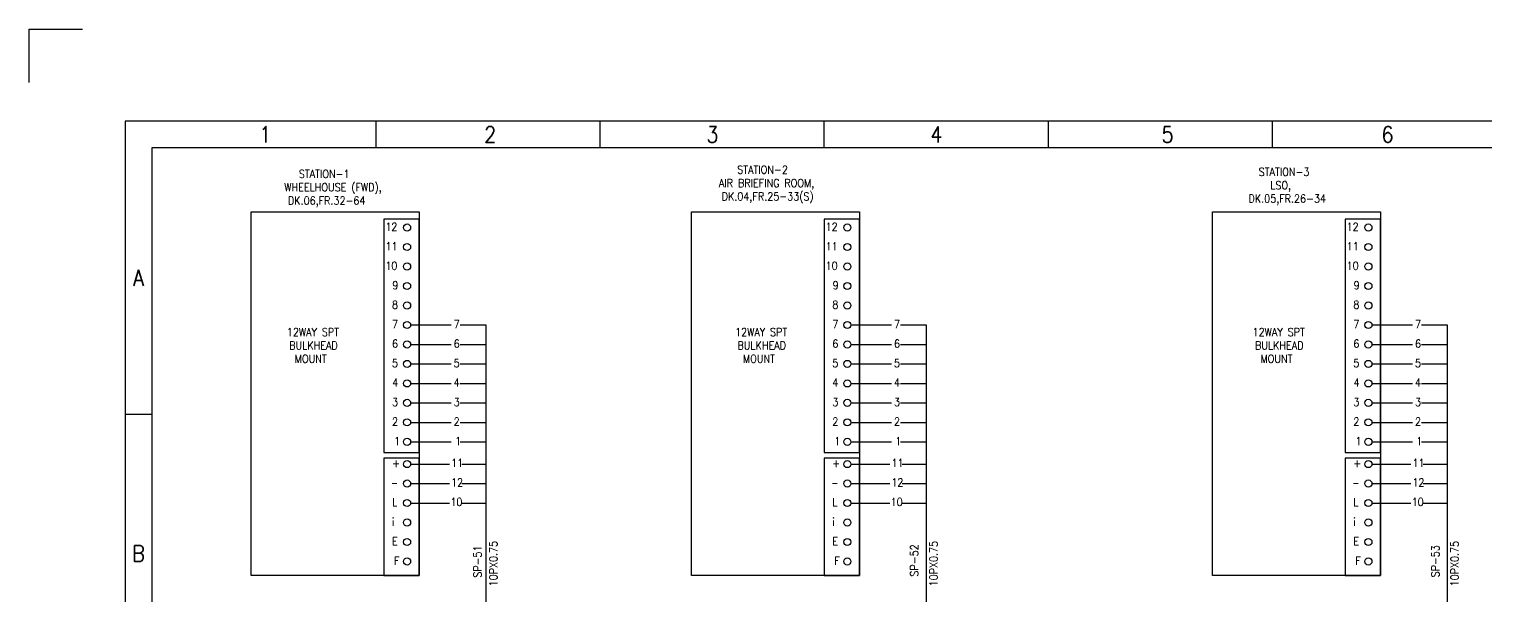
# Model space of a CAD drawing. Header units: inches. Extents: x 36 to 5114, y 9 to 306.
# Drawn here: x 1899.5 to 2172.5, y 199.9 to 306.1 of the extents above; entities that cross this region are included whole.
import ezdxf
from ezdxf.enums import TextEntityAlignment as Align

# ---------------------------------------------------------------- set-up
doc = ezdxf.new("R2010")
doc.units = ezdxf.units.IN
doc.header["$MEASUREMENT"] = 0
doc.layers.get('DEFPOINTS').update_dxf_attribs({"color": 251})
doc.layers.add('Border', color=6, linetype='Continuous')
doc.layers.add('TITLE', color=7, linetype='Continuous')
doc.layers.add('CON-050', color=3, linetype='Continuous', lineweight=50)
doc.styles.add('ROMANS', font='simplex.shx', dxfattribs={"width": 0.88})

# ---------------------------------------------------------------- blocks, each defined once
blk = doc.blocks.new('A3_BORDER')
at = {"linetype": 'Continuous'}
for p, q in [((173, 264.65), (173, 259.65)), ((215, 264.65), (215, 259.65)), ((5, 209.65), (0, 209.65))]:
    blk.add_line(p, q, dxfattribs=at)
at = {"layer": 'Border', "color": 7}
blk.add_lwpolyline([(0, 2.15), (384, 2.15), (384, 264.65), (0, 264.65)], close=True, dxfattribs=at)
at = {"layer": 'Border', "color": 6}
blk.add_lwpolyline([(5, 7.15), (379, 7.15), (379, 259.65), (5, 259.65)], close=True, dxfattribs=at)
at = {"layer": 'DEFPOINTS', "color": 5}
blk.add_lwpolyline([(-18, 271.9), (-18, 281.9), (-8, 281.9)], dxfattribs=at)
at = {"layer": 'TITLE', "color": 7}
for p, q in [((47, 264.65), (47, 259.75)), ((89, 264.65), (89, 259.75)), ((131, 264.65), (131, 259.75))]:
    blk.add_line(p, q, dxfattribs=at)
at = {"layer": 'TITLE', "color": 7, "style": 'ROMANS', "width": 0.88}
for s, p in [('1', (25.15, 260.65)), ('2', (67.3, 260.65)), ('3', (108.96, 260.65)), ('4', (150.96, 260.65)), ('5', (194.28, 260.65)), ('6', (235.51, 260.65))]:
    blk.add_text(s, height=3, dxfattribs=at).set_placement(p)
for s, p in [('A', (2.52, 235.26)), ('B', (2.52, 183.63))]:
    blk.add_text(s, height=3, dxfattribs=at).set_placement(p, align=Align.MIDDLE_CENTER)

msp = doc.modelspace()

# ---------------------------------------------------------------- linework, layer by layer
msp.add_line((2067.62, 250.64), (2067.62, 194.27))
for points in [[(1941.09, 271.82), (1972.56, 271.82), (1972.56, 203.71), (1941.09, 203.71)], [(1972.56, 270.49), (1965.95, 270.49), (1965.95, 226.73), (1972.56, 226.73)], [(2023.62, 271.82), (2055.09, 271.82), (2055.09, 203.71), (2023.62, 203.71)], [(2055.09, 270.49), (2048.48, 270.49), (2048.48, 226.73), (2055.09, 226.73)], [(2121.29, 271.82), (2152.76, 271.82), (2152.76, 203.71), (2121.29, 203.71)], [(2152.76, 270.49), (2146.15, 270.49), (2146.15, 226.73), (2152.76, 226.73)], [(1972.56, 225.66), (1965.95, 225.66), (1965.95, 203.71), (1972.56, 203.71)], [(2055.09, 225.66), (2048.48, 225.66), (2048.48, 203.71), (2055.09, 203.71)], [(2152.76, 225.66), (2146.15, 225.66), (2146.15, 203.71), (2152.76, 203.71)]]:
    msp.add_lwpolyline(points, close=True)
for points in [[(1985.09, 250.64), (1985.09, 190.83), (1981.38, 190.83)], [(2165.29, 250.64), (2165.29, 192.56)]]:
    msp.add_lwpolyline(points)
for centre in [(1970.3, 268.9), (2052.83, 268.9), (2150.5, 268.9), (1970.3, 265.25), (2052.83, 265.25), (2150.5, 265.25), (1970.3, 261.6), (2052.83, 261.6), (2150.5, 261.6), (1970.3, 257.94), (2052.83, 257.94), (2150.5, 257.94), (1970.3, 254.29), (2052.83, 254.29), (2150.5, 254.29), (1970.3, 250.64), (2052.83, 250.64), (2150.5, 250.64), (1970.3, 246.99), (2052.83, 246.99), (2150.5, 246.99), (1970.3, 243.34), (2052.83, 243.34), (2150.5, 243.34), (1970.3, 239.69), (2052.83, 239.69), (2150.5, 239.69), (1970.3, 236.04), (2052.83, 236.04), (2150.5, 236.04), (1970.3, 232.39), (2052.83, 232.39), (2150.5, 232.39), (1970.3, 228.74), (2052.83, 228.74), (2150.5, 228.74), (1970.3, 224.57), (2052.83, 224.57), (2150.5, 224.57), (1970.3, 220.92), (2052.83, 220.92), (2150.5, 220.92), (1970.3, 217.27), (2052.83, 217.27), (2150.5, 217.27), (1970.3, 213.62), (2052.83, 213.62), (2150.5, 213.62), (1970.3, 209.97), (2052.83, 209.97), (2150.5, 209.97), (1970.3, 206.32), (2052.83, 206.32), (2150.5, 206.32)]:
    msp.add_circle(centre, 0.671)
at = {"layer": 'CON-050', "color": 0, "lineweight": 25, "ltscale": 0.1}
for p, q in [((1970.97, 250.64), (1978.55, 250.64)), ((1980.24, 250.64), (1985.09, 250.64)), ((2053.5, 250.64), (2061.08, 250.64)), ((2062.77, 250.64), (2067.62, 250.64)), ((2151.17, 250.64), (2158.75, 250.64)), ((2160.45, 250.64), (2165.29, 250.64)), ((1970.97, 246.99), (1978.55, 246.99)), ((1980.24, 246.99), (1985.09, 246.99)), ((2053.5, 246.99), (2061.08, 246.99)), ((2062.77, 246.99), (2067.62, 246.99)), ((2151.17, 246.99), (2158.75, 246.99)), ((2160.45, 246.99), (2165.29, 246.99)), ((1970.97, 243.34), (1978.55, 243.34)), ((1980.24, 243.34), (1985.09, 243.34)), ((2053.5, 243.34), (2061.08, 243.34)), ((2062.77, 243.34), (2067.62, 243.34)), ((2151.17, 243.34), (2158.75, 243.34)), ((2160.45, 243.34), (2165.29, 243.34)), ((1970.97, 239.69), (1978.55, 239.69)), ((1980.24, 239.69), (1985.09, 239.69)), ((2053.5, 239.69), (2061.08, 239.69)), ((2062.77, 239.69), (2067.62, 239.69)), ((2151.17, 239.69), (2158.75, 239.69)), ((2160.45, 239.69), (2165.29, 239.69)), ((1970.97, 236.04), (1978.55, 236.04)), ((1980.24, 236.04), (1985.09, 236.04)), ((2053.5, 236.04), (2061.08, 236.04)), ((2062.77, 236.04), (2067.62, 236.04)), ((2151.17, 236.04), (2158.75, 236.04)), ((2160.45, 236.04), (2165.29, 236.04)), ((1970.97, 232.39), (1978.55, 232.39)), ((1980.24, 232.39), (1985.09, 232.39)), ((2053.5, 232.39), (2061.08, 232.39)), ((2062.77, 232.39), (2067.62, 232.39)), ((2151.17, 232.39), (2158.75, 232.39)), ((2160.45, 232.39), (2165.29, 232.39)), ((1970.97, 228.74), (1978.55, 228.74)), ((1980.24, 228.74), (1985.09, 228.74)), ((2053.5, 228.74), (2061.08, 228.74)), ((2062.77, 228.74), (2067.62, 228.74)), ((2151.17, 228.74), (2158.75, 228.74)), ((2160.45, 228.74), (2165.29, 228.74)), ((1970.97, 224.57), (1978.24, 224.57)), ((1980.55, 224.57), (1985.09, 224.57)), ((2053.5, 224.57), (2060.77, 224.57)), ((2063.08, 224.57), (2067.62, 224.57)), ((2151.17, 224.57), (2158.44, 224.57)), ((2160.75, 224.57), (2165.29, 224.57)), ((1970.97, 220.92), (1978.24, 220.92)), ((1980.55, 220.92), (1985.09, 220.92)), ((2053.5, 220.92), (2060.77, 220.92)), ((2063.08, 220.92), (2067.62, 220.92)), ((2151.17, 220.92), (2158.44, 220.92)), ((2160.75, 220.92), (2165.29, 220.92)), ((1970.97, 217.27), (1978.24, 217.27)), ((1980.55, 217.27), (1985.09, 217.27)), ((2053.5, 217.27), (2060.77, 217.27)), ((2063.08, 217.27), (2067.62, 217.27)), ((2151.17, 217.27), (2158.44, 217.27)), ((2160.75, 217.27), (2165.29, 217.27))]:
    msp.add_line(p, q, dxfattribs=at)

# ---------------------------------------------------------------- block references
at = {"linetype": 'Continuous'}
msp.add_blockref('A3_BORDER', (1917.45, 24.19), dxfattribs=at)

# ---------------------------------------------------------------- texts
at = {"layer": 'CON-050', "color": 0, "lineweight": 25, "char_height": 1.5, "attachment_point": 1, "style": 'ROMANS'}
for s, width, insert in [('{\\Fromans|c0;\\W3.525; \\W0.88;STATION-1\\P WHEELHOUSE (FWD),\\P{\\W1.53452; }DK.06,FR.32-64}', 20.3807, (1946.38, 279.7)), ('{\\Fromans|c0;\\W4.2793; \\W0.88;STATION-2\\P{\\W0.947857; }AIR BRIEFING ROOM,\\P{\\W1.45071; }DK.04,FR.25-33(S)}', 23.0207, (2027.78, 280.49)), ('{\\Fromans|c0;\\W3.3155; \\W0.88;STATION-3\\P{\\W5.43166; }LSO,\\P{\\W1.45071; }DK.05,FR.26-34}', 20.1293, (2126.53, 280.08)), ('{\\Fromans|c0;12}', 2.3407, (1966.23, 269.79)), ('{\\Fromans|c0;12}', 2.3407, (2048.76, 269.79)), ('{\\Fromans|c0;12}', 2.3407, (2146.43, 269.79)), ('{\\Fromans|c0;11}', 2.3407, (1966.23, 266.14)), ('{\\Fromans|c0;11}', 2.3407, (2048.76, 266.14)), ('{\\Fromans|c0;11}', 2.3407, (2146.43, 266.14)), ('{\\Fromans|c0;10}', 2.3407, (1966.23, 262.49)), ('{\\Fromans|c0;10}', 2.3407, (2048.76, 262.49)), ('{\\Fromans|c0;10}', 2.3407, (2146.43, 262.49)), ('{\\Fromans|c0;9}', 1.0207, (1967.55, 258.84)), ('{\\Fromans|c0;9}', 1.0207, (2050.08, 258.84)), ('{\\Fromans|c0;9}', 1.0207, (2147.75, 258.84)), ('{\\Fromans|c0;8}', 1.0836, (1967.49, 255.19)), ('{\\Fromans|c0;8}', 1.0836, (2050.02, 255.19)), ('{\\Fromans|c0;8}', 1.0836, (2147.69, 255.19)), ('{\\Fromans|c0;7}', 1.0836, (1967.49, 251.54)), ('{\\Fromans|c0;7}', 1.0836, (1979.04, 251.54)), ('{\\Fromans|c0;7}', 1.0836, (2050.02, 251.54)), ('{\\Fromans|c0;7}', 1.0836, (2061.57, 251.54)), ('{\\Fromans|c0;7}', 1.0836, (2147.69, 251.54)), ('{\\Fromans|c0;7}', 1.0836, (2159.25, 251.54)), ('{\\Fromans|c0;\\W0.13071; \\W0.88;12WAY SPT\\P{\\W0.486904; }BULKHEAD \\P{\\W1.59738; }MOUNT}', 11.1407, (1947.59, 250.06)), ('{\\Fromans|c0;\\W0.13071; \\W0.88;12WAY SPT\\P{\\W0.486904; }BULKHEAD \\P{\\W1.59738; }MOUNT}', 11.1407, (2031.62, 250.06)), ('{\\Fromans|c0;\\W0.13071; \\W0.88;12WAY SPT\\P{\\W0.486904; }BULKHEAD \\P{\\W1.59738; }MOUNT}', 11.1407, (2128.63, 250.06)), ('{\\Fromans|c0;6}', 1.0836, (1967.49, 247.89)), ('{\\Fromans|c0;6}', 1.0836, (1979.04, 247.89)), ('{\\Fromans|c0;6}', 1.0836, (2050.02, 247.89)), ('{\\Fromans|c0;6}', 1.0836, (2061.57, 247.89)), ('{\\Fromans|c0;6}', 1.0836, (2147.69, 247.89)), ('{\\Fromans|c0;6}', 1.0836, (2159.25, 247.89)), ('{\\Fromans|c0;5}', 1.0836, (1967.49, 244.24)), ('{\\Fromans|c0;5}', 1.0836, (1979.04, 244.24)), ('{\\Fromans|c0;5}', 1.0836, (2050.02, 244.24)), ('{\\Fromans|c0;5}', 1.0836, (2061.57, 244.24)), ('{\\Fromans|c0;5}', 1.0836, (2147.69, 244.24)), ('{\\Fromans|c0;5}', 1.0836, (2159.25, 244.24)), ('{\\Fromans|c0;4}', 1.1464, (1967.5, 240.59)), ('{\\Fromans|c0;4}', 1.0836, (1979.04, 240.59)), ('{\\Fromans|c0;4}', 1.1464, (2050.03, 240.59)), ('{\\Fromans|c0;4}', 1.0836, (2061.57, 240.59)), ('{\\Fromans|c0;4}', 1.1464, (2147.7, 240.59)), ('{\\Fromans|c0;4}', 1.0836, (2159.25, 240.59)), ('{\\Fromans|c0;3}', 1.0836, (1967.49, 236.94)), ('{\\Fromans|c0;3}', 1.0836, (1979.04, 236.94)), ('{\\Fromans|c0;3}', 1.0836, (2050.02, 236.94)), ('{\\Fromans|c0;3}', 1.0836, (2061.57, 236.94)), ('{\\Fromans|c0;3}', 1.0836, (2147.69, 236.94)), ('{\\Fromans|c0;3}', 1.0836, (2159.25, 236.94)), ('{\\Fromans|c0;2}', 1.0836, (1967.49, 233.28)), ('{\\Fromans|c0;2}', 1.0836, (1979.04, 233.28)), ('{\\Fromans|c0;2}', 1.0836, (2050.02, 233.28)), ('{\\Fromans|c0;2}', 1.0836, (2061.57, 233.28)), ('{\\Fromans|c0;2}', 1.0836, (2147.69, 233.28)), ('{\\Fromans|c0;2}', 1.0836, (2159.25, 233.28)), ('{\\Fromans|c0;1}', 0.7064, (1967.86, 229.63)), ('{\\Fromans|c0;1}', 0.7064, (1979.29, 229.63)), ('{\\Fromans|c0;1}', 0.7064, (2050.39, 229.63)), ('{\\Fromans|c0;1}', 0.7064, (2061.82, 229.63)), ('{\\Fromans|c0;1}', 0.7064, (2148.07, 229.63)), ('{\\Fromans|c0;1}', 0.7064, (2159.49, 229.63)), ('{\\Fromans|c0;+}', 1.3979, (1967.49, 225.47)), ('{\\Fromans|c0;11}', 1.9636, (1978.55, 225.53)), ('{\\Fromans|c0;+}', 1.3979, (2050.02, 225.47)), ('{\\Fromans|c0;11}', 1.9636, (2061.08, 225.53)), ('{\\Fromans|c0;+}', 1.3979, (2147.69, 225.47)), ('{\\Fromans|c0;11}', 1.9636, (2158.75, 225.53)), ('{\\Fromans|c0;12}', 2.3407, (1978.55, 221.88)), ('{\\Fromans|c0;12}', 2.3407, (2061.08, 221.88)), ('{\\Fromans|c0;12}', 2.3407, (2158.75, 221.88)), ('{\\Fromans|c0; _}', 1.3979, (1967.49, 222.57)), ('{\\Fromans|c0; _}', 1.3979, (2050.02, 222.57)), ('{\\Fromans|c0; _}', 1.3979, (2147.69, 222.57)), ('{\\Fromans|c0;L}', 1.1464, (1967.5, 218.16)), ('{\\Fromans|c0;10}', 2.3407, (1978.42, 218.23)), ('{\\Fromans|c0;L}', 1.1464, (2050.03, 218.16)), ('{\\Fromans|c0;10}', 2.3407, (2060.95, 218.23)), ('{\\Fromans|c0;L}', 1.1464, (2147.7, 218.16)), ('{\\Fromans|c0;10}', 2.3407, (2158.62, 218.23)), ('{\\Fromans|c0;i}', 0.3293, (1967.49, 214.51)), ('{\\Fromans|c0;i}', 0.3293, (2050.02, 214.51)), ('{\\Fromans|c0;i}', 0.3293, (2147.69, 214.51)), ('{\\Fromans|c0;E}', 1.5, (1967.49, 210.86)), ('{\\Fromans|c0;E}', 1.5, (2050.02, 210.86)), ('{\\Fromans|c0;E}', 1.5, (2147.69, 210.86)), ('{\\Fromans|c0;F}', 0.7064, (1967.86, 207.21)), ('{\\Fromans|c0;F}', 0.7064, (2050.39, 207.21)), ('{\\Fromans|c0;F}', 0.7064, (2148.07, 207.21))]:
    msp.add_mtext_dynamic_manual_height_columns(s, width=width, gutter_width=437.5, heights=[0], dxfattribs=dict(at, insert=insert))
at = {"layer": 'CON-050', "color": 0, "lineweight": 25, "char_height": 1.5, "attachment_point": 1, "rotation": 90, "style": 'ROMANS'}
for s, width, insert in [('SP-51', 5.7979, (1982.76, 203.26)), ('10PX0.75', 8.8779, (1985.72, 201.63)), ('SP-52', 6.3636, (2064.63, 203.48)), ('10PX0.75', 8.8779, (2068.25, 201.63)), ('SP-53', 6.3636, (2162.31, 203.32)), ('10PX0.75', 8.8779, (2165.92, 201.63))]:
    msp.add_mtext_dynamic_manual_height_columns(s, width=width, gutter_width=437.5, heights=[0], dxfattribs=dict(at, insert=insert))

doc.saveas('drawing.dxf')
